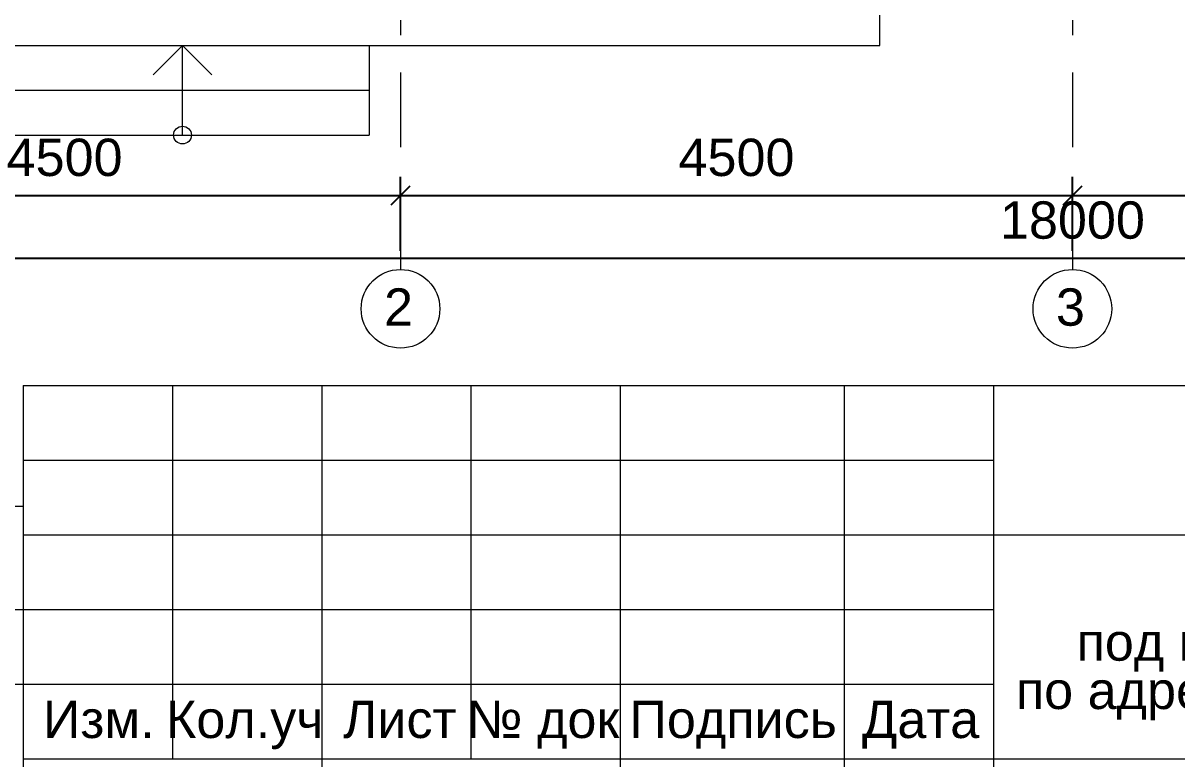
# Model space of a CAD drawing. Header units: metres. Extents: x 0 to 46, y 0 to 74.
# Drawn here: x 10 to 17.73, y 3.5 to 8.43 of the extents above; entities that cross this region are included whole.
import ezdxf
from ezdxf.enums import TextEntityAlignment as Align

# ---------------------------------------------------------------- set-up
doc = ezdxf.new("R2010")
doc.units = ezdxf.units.M
doc.header["$MEASUREMENT"] = 0
doc.linetypes.add('( Dashdot )', pattern=[1.001, 0.5, -0.25, 0.001, -0.25])
doc.styles.get("Standard").update_dxf_attribs({"font": 'times.ttf'})
doc.styles.add('Style-Arial', font='arial.ttf')
doc.dimstyles.get("Standard").update_dxf_attribs({"dimtxt": 0.18, "dimasz": 0.18, "dimexe": 0.18, "dimexo": 0.0625, "dimgap": 0.09, "dimtad": 0, "dimtih": 1, "dimtoh": 1, "dimdec": 4, "dimzin": 0, "dimdsep": 46, "dimtxsty": 'Standard', "dimcen": 0.09, "dimadec": 0, "dimazin": 0, "dimtfac": 1, "dimtdec": 4, "dimtofl": 0, "dimtmove": 0, "dimatfit": 3, "dimfxl": 1, "dimtolj": 1, "dimtzin": 0, "dimarcsym": 0})

# ---------------------------------------------------------------- blocks, each defined once
blk = doc.blocks.new('*U216')
at = {"color": 7, "linetype": 'Continuous', "lineweight": 13}
for p, q in [((-4.4872, -14.498), (14.0128, -14.498)), ((-4.4872, -14.498), (-4.4872, -19.998)), ((-3.4872, -14.498), (-3.4872, -16.998)), ((-2.4872, -14.498), (-2.4872, -19.998)), ((-1.4872, -14.498), (-1.4872, -16.998)), ((-0.4872, -14.498), (-0.4872, -19.998)), ((1.0128, -14.498), (1.0128, -19.998)), ((2.0128, -14.498), (2.0128, -19.998)), ((2.0128, -15.498), (14.0128, -15.498)), ((-4.4872, -16.498), (2.0128, -16.498)), ((-4.4872, -16.998), (2.0128, -16.998)), ((2.0128, -16.998), (14.0128, -16.998))]:
    blk.add_line(p, q, dxfattribs=at)
at = {"color": 7, "linetype": 'Continuous', "lineweight": 0}
for p, q in [((-4.4872, -14.998), (2.0128, -14.998)), ((-4.4872, -15.498), (2.0128, -15.498)), ((-4.4872, -15.998), (2.0128, -15.998))]:
    blk.add_line(p, q, dxfattribs=at)
at = {"color": 7, "linetype": 'Continuous', "lineweight": 0, "style": 'Style-Arial'}
for s, p in [('Изм.', (-3.9801, -16.733)), ('Кол.уч', (-3.0028, -16.733)), ('Лист', (-1.9644, -16.733)), ('№ док', (-1.0055, -16.733)), ('Подпись', (0.2685, -16.733)), ('Дата', (1.524, -16.733))]:
    blk.add_text(s, height=0.25, dxfattribs=at).set_placement(p, align=Align.MIDDLE_CENTER)
blk = doc.blocks.new('_Oblique')
at = {"color": 0, "linetype": 'ByBlock', "lineweight": -2}
blk.add_line((0.5, 0.5), (-0.5, -0.5), dxfattribs=at)
blk = doc.blocks.new('*D1133')
at = {"color": 0, "linetype": 'Continuous', "lineweight": -2, "transparency": 16777216}
for p, q in [((8.0279, 6.9028), (8.0279, 6.9794)), ((26.0279, 6.9028), (26.0279, 6.9794)), ((8.0279, 6.8544), (26.0279, 6.8544))]:
    blk.add_line(p, q, dxfattribs=at)
at = {"layer": 'Defpoints', "color": 0, "linetype": 'Continuous', "lineweight": 30, "transparency": 16777216}
for p in [(26.0279, 6.8544), (8.0279, 6.7778), (26.0279, 6.7778)]:
    blk.add_point(p, dxfattribs=at)
at = {"color": 0, "linetype": 'Continuous', "lineweight": -2, "transparency": 16777216, "xscale": 0.125, "yscale": 0.125, "zscale": 0.125, "rotation": 180}
blk.add_blockref('_Oblique', (8.0279, 6.8544), dxfattribs=at)
at = {"color": 0, "linetype": 'Continuous', "lineweight": -2, "transparency": 16777216, "xscale": 0.125, "yscale": 0.125, "zscale": 0.125}
blk.add_blockref('_Oblique', (26.0279, 6.8544), dxfattribs=at)
at = {"color": 0, "linetype": 'Continuous', "lineweight": 0, "transparency": 16777216, "insert": (17.0279, 7.107), "char_height": 0.25, "attachment_point": 5, "style": 'Style-Arial'}
blk.add_mtext('\\A1;18000', dxfattribs=at)
blk = doc.blocks.new('*D1137')
at = {"color": 0, "linetype": 'Continuous', "lineweight": -2, "transparency": 16777216}
for p, q in [((8.0279, 6.9028), (8.0279, 7.3992)), ((12.5279, 6.9028), (12.5279, 7.3992)), ((8.0279, 7.2742), (12.5279, 7.2742))]:
    blk.add_line(p, q, dxfattribs=at)
at = {"layer": 'Defpoints', "color": 0, "linetype": 'Continuous', "lineweight": 30, "transparency": 16777216}
for p in [(12.5279, 7.2742), (8.0279, 6.7778), (12.5279, 6.7778)]:
    blk.add_point(p, dxfattribs=at)
at = {"color": 0, "linetype": 'Continuous', "lineweight": -2, "transparency": 16777216, "xscale": 0.125, "yscale": 0.125, "zscale": 0.125, "rotation": 180}
blk.add_blockref('_Oblique', (8.0279, 7.2742), dxfattribs=at)
at = {"color": 0, "linetype": 'Continuous', "lineweight": -2, "transparency": 16777216, "xscale": 0.125, "yscale": 0.125, "zscale": 0.125}
blk.add_blockref('_Oblique', (12.5279, 7.2742), dxfattribs=at)
at = {"color": 0, "linetype": 'Continuous', "lineweight": 0, "transparency": 16777216, "insert": (10.2779, 7.5268), "char_height": 0.25, "attachment_point": 5, "style": 'Style-Arial'}
blk.add_mtext('\\A1;4500', dxfattribs=at)
blk = doc.blocks.new('*D1134')
at = {"color": 0, "linetype": 'Continuous', "lineweight": -2, "transparency": 16777216}
for p, q in [((12.5279, 6.9028), (12.5279, 7.3992)), ((17.0279, 6.9028), (17.0279, 7.3992)), ((12.5279, 7.2742), (17.0279, 7.2742))]:
    blk.add_line(p, q, dxfattribs=at)
at = {"layer": 'Defpoints', "color": 0, "linetype": 'Continuous', "lineweight": 30, "transparency": 16777216}
for p in [(17.0279, 7.2742), (12.5279, 6.7778), (17.0279, 6.7778)]:
    blk.add_point(p, dxfattribs=at)
at = {"color": 0, "linetype": 'Continuous', "lineweight": -2, "transparency": 16777216, "xscale": 0.125, "yscale": 0.125, "zscale": 0.125, "rotation": 180}
blk.add_blockref('_Oblique', (12.5279, 7.2742), dxfattribs=at)
at = {"color": 0, "linetype": 'Continuous', "lineweight": -2, "transparency": 16777216, "xscale": 0.125, "yscale": 0.125, "zscale": 0.125}
blk.add_blockref('_Oblique', (17.0279, 7.2742), dxfattribs=at)
at = {"color": 0, "linetype": 'Continuous', "lineweight": 0, "transparency": 16777216, "insert": (14.7779, 7.5268), "char_height": 0.25, "attachment_point": 5, "style": 'Style-Arial'}
blk.add_mtext('\\A1;4500', dxfattribs=at)
blk = doc.blocks.new('*D1135')
at = {"color": 0, "linetype": 'Continuous', "lineweight": -2, "transparency": 16777216}
for p, q in [((17.0279, 6.9028), (17.0279, 7.3992)), ((21.5279, 6.9028), (21.5279, 7.3992)), ((17.0279, 7.2742), (21.5279, 7.2742))]:
    blk.add_line(p, q, dxfattribs=at)
at = {"layer": 'Defpoints', "color": 0, "linetype": 'Continuous', "lineweight": 30, "transparency": 16777216}
for p in [(21.5279, 7.2742), (17.0279, 6.7778), (21.5279, 6.7778)]:
    blk.add_point(p, dxfattribs=at)
at = {"color": 0, "linetype": 'Continuous', "lineweight": -2, "transparency": 16777216, "xscale": 0.125, "yscale": 0.125, "zscale": 0.125, "rotation": 180}
blk.add_blockref('_Oblique', (17.0279, 7.2742), dxfattribs=at)
at = {"color": 0, "linetype": 'Continuous', "lineweight": -2, "transparency": 16777216, "xscale": 0.125, "yscale": 0.125, "zscale": 0.125}
blk.add_blockref('_Oblique', (21.5279, 7.2742), dxfattribs=at)
at = {"color": 0, "linetype": 'Continuous', "lineweight": 0, "transparency": 16777216, "insert": (19.2779, 7.5268), "char_height": 0.25, "attachment_point": 5, "style": 'Style-Arial'}
blk.add_mtext('\\A1;4500', dxfattribs=at)

msp = doc.modelspace()

# ---------------------------------------------------------------- linework, layer by layer
at = {"color": 1, "linetype": '( Dashdot )', "lineweight": 0}
for p, q in [((12.52794243, 38.8977528), (12.52794243, 6.7777528)), ((17.02794243, 38.8977528), (17.02794243, 6.7777528))]:
    msp.add_line(p, q, dxfattribs=at)
at = {"color": 7, "linetype": 'Continuous', "lineweight": 13}
for p, q in [((15.73794243, 8.2777528), (15.73794243, 11.2777528)), ((4.90794243, 8.2777528), (15.73794243, 8.2777528)), ((12.31794243, 8.2777528), (12.31794243, 7.6777528)), ((9.81794243, 7.6777528), (12.31794243, 7.6777528)), ((2.00000067, 5.19362862), (10.00000067, 5.19362862)), ((10.00000067, 5.19362862), (10.00000067, 0.4999811)), ((2.00000067, 4.4999811), (10.00000067, 4.4999811))]:
    msp.add_line(p, q, dxfattribs=at)
at = {"color": 7, "linetype": 'Continuous', "lineweight": 0}
for p, q in [((10.87183527, 8.08164564), (11.06794243, 8.2777528)), ((11.06794243, 7.6777528), (11.06794243, 8.2777528)), ((11.26404958, 8.08164564), (11.06794243, 8.2777528)), ((9.81794243, 7.9777528), (12.31794243, 7.9777528)), ((2.00000067, 3.9999811), (10.00000067, 3.9999811))]:
    msp.add_line(p, q, dxfattribs=at)
msp.add_circle((11.06794243, 7.6777528), 0.05969578, dxfattribs=at)
at = {"color": 7, "linetype": 'Continuous', "lineweight": 13}
for centre in [(12.52794243, 6.51439735), (17.02794243, 6.51439735)]:
    msp.add_circle(centre, 0.26335544, dxfattribs=at)

# ---------------------------------------------------------------- block references
msp.add_blockref('*U216', (14.48716734, 20.49798853), dxfattribs=at)

# ---------------------------------------------------------------- texts
at = {"color": 7, "linetype": 'Continuous', "lineweight": 30, "style": 'Style-Arial'}
for s, p in [('2', (12.41748701, 6.6511105)), ('3', (16.91748701, 6.6511105))]:
    msp.add_text(s, height=0.25, dxfattribs=at).set_placement(p, align=Align.TOP_LEFT)
at = {"color": 7, "linetype": 'Continuous', "lineweight": 13, "insert": (22.38195189, 4.73139056), "char_height": 0.25, "attachment_point": 2, "line_spacing_factor": 0.776524, "style": 'Style-Arial'}
msp.add_mtext('Проект капитального ремонта нежилого помещения\\P под магазин товаров повседневного спроса Магнит ММ "Бугатти",\\P  по адресу: Ленинградская область, г. Тихвин, ул. Ново-Вязитская, д.1а.', dxfattribs=at)

# ---------------------------------------------------------------- dimensions: what is measured, and where the dimension line sits
at = {"color": 5, "linetype": 'Continuous', "lineweight": 0}
for base, p1, p2, picture, middle in [((12.52794243, 7.27418503), (8.02794243, 6.7777528), (12.52794243, 6.7777528), '*D1137', (10.27794243, 7.52682828)), ((17.02794243, 7.27418503), (12.52794243, 6.7777528), (17.02794243, 6.7777528), '*D1134', (14.77794243, 7.52682828)), ((21.52794243, 7.27418503), (17.02794243, 6.7777528), (21.52794243, 6.7777528), '*D1135', (19.27794243, 7.52682828)), ((26.02794243, 6.85436232), (8.02794243, 6.7777528), (26.02794243, 6.7777528), '*D1133', (17.02794243, 7.10700557))]:
    dim = msp.add_linear_dim(base=base, p1=p1, p2=p2, dimstyle='Standard', override={"dimtxt": 0.25, "dimasz": 0.125, "dimexe": 0.125, "dimexo": 0.125, "dimgap": 0.125, "dimtad": 1, "dimtih": 0, "dimtoh": 0, "dimlfac": 1000, "dimzin": 11, "dimtxsty": 'Style-Arial', "dimblk": 'Oblique', "dimfrac": 2, "dimtzin": 11}, dxfattribs=at)
    dim.commit()
    dim.dimension.update_dxf_attribs({"geometry": picture, "text_midpoint": middle})

doc.saveas('drawing.dxf')
